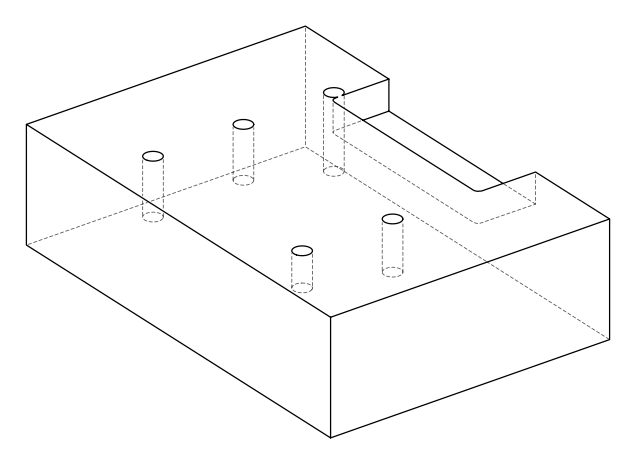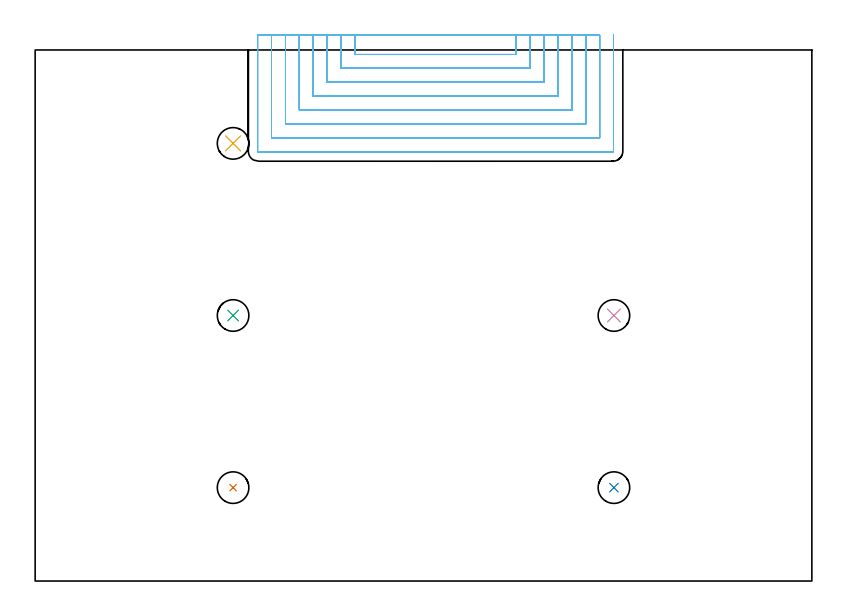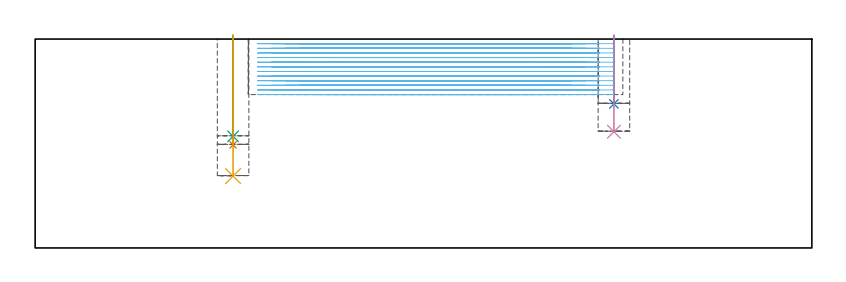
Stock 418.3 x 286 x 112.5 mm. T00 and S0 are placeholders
(PLAN: 6 operations, 1 tool changes, 90 min)
(1 INDEXABLE_INSERT_DRILL_BLIND_HOLE_FROM_SOLID | STEP1POCKET | NXT0302_005 | 0.24 min | 12868 mm3)
(2 INDEXABLE_INSERT_DRILL_BLIND_HOLE_FROM_SOLID_1 | STEP1POCKET_1 | NXT0302_005 | 0.15 min | 7860 mm3)
(3 INDEXABLE_INSERT_DRILL_BLIND_HOLE_FROM_SOLID_2 | STEP1POCKET_2 | NXT0302_005 | 0.22 min | 11826 mm3)
(4 INDEXABLE_INSERT_DRILL_BLIND_HOLE_FROM_SOLID_3 | STEP1POCKET_3 | NXT0302_005 | 0.21 min | 11258 mm3)
(5 INDEXABLE_INSERT_DRILL_BLIND_HOLE_FROM_SOLID_4 | STEP1POCKET_4 | NXT0302_005 | 0.3 min | 16672 mm3)
(6 MILL_SLOT | SLOT_PARTIAL_RECTANGULAR | NXT0201_013 | Follow Part, ap 2.5, ae 75% | 88.87 min | 360881 mm3)
(TOOL NXT0302_005 | Index. Insert Drill 17mm [880-D1700L20-05] | D17 PA176 FL85 Z2)
(TOOL NXT0201_013 | ENDMILL 10mm | D10 FL30 Z4)
(OP 1 INDEXABLE_INSERT_DRILL_BLIND_HOLE_FROM_SOLID)
G17 G21 G94 G90
T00 M6
G54
G17 G0 G90 X106.6 Y50.3 S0 M3
G43 Z122.5 H1
G94 G81 G98 Z55.5 F250. R114.5
G80
M5
M2
(OP 2 INDEXABLE_INSERT_DRILL_BLIND_HOLE_FROM_SOLID_1)
G17 G21 G94 G90
T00 M6
G54
G17 G0 G90 X311.7 Y50.3 S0 M3
G43 Z122.5 H1
G94 G81 G98 Z77.6 F250. R114.5
G80
M5
M2
(OP 3 INDEXABLE_INSERT_DRILL_BLIND_HOLE_FROM_SOLID_2)
G17 G21 G94 G90
T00 M6
G54
G17 G0 G90 X106.6 Y143. S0 M3
G43 Z122.5 H1
G94 G81 G98 Z60.1 F250. R114.5
G80
M5
M2
(OP 4 INDEXABLE_INSERT_DRILL_BLIND_HOLE_FROM_SOLID_3)
G17 G21 G94 G90
T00 M6
G54
G17 G0 G90 X311.7 Y143. S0 M3
G43 Z122.5 H1
G94 G81 G98 Z62.6 F250. R114.5
G80
M5
M2
(OP 5 INDEXABLE_INSERT_DRILL_BLIND_HOLE_FROM_SOLID_4)
G17 G21 G94 G90
T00 M6
G54
G17 G0 G90 X106.6 Y235.7 S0 M3
G43 Z122.5 H1
G94 G81 G98 Z38.7 F250. R114.5
G80
M5
M2
(OP 6 MILL_SLOT)
G17 G21 G94 G90
T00 M6
G54
G17 G0 G90 X172.3 Y294. S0 M3
G43 Z122.5 H0
Z110.008
G94 G1 Y291. F250.
Y283.6 F500.
X259.
Y291.
Y294. F250.
X164.8
Y291.
Y276.1 F500.
X266.5
Y291.
Y294. F250.
X157.3
Y291.
Y268.6 F500.
X274.
Y291.
Y294. F250.
X149.8
Y291.
Y261.1 F500.
X281.5
Y291.
Y294. F250.
X142.3
Y291.
Y253.6 F500.
X289.
Y291.
Y294. F250.
X134.8
Y291.
Y246.1 F500.
X296.5
Y291.
Y294. F250.
X127.3
Y291.
Y238.6 F500.
X304.
Y291.
Y294. F250.
X119.8
Y291.
Y231.5 F500.
G3 X120.2 Y231.1 R0.4
G1 X311.1
G3 X311.5 Y231.5 R0.4
G1 Y291.
Y294. F250.
G0 X172.3 Z107.517
G1 Y291.
Y283.6 F500.
X259.
Y291.
Y294. F250.
X164.8
Y291.
Y276.1 F500.
X266.5
Y291.
Y294. F250.
X157.3
Y291.
Y268.6 F500.
X274.
Y291.
Y294. F250.
X149.8
Y291.
Y261.1 F500.
X281.5
Y291.
Y294. F250.
X142.3
Y291.
Y253.6 F500.
X289.
Y291.
Y294. F250.
X134.8
Y291.
Y246.1 F500.
X296.5
Y291.
Y294. F250.
X127.3
Y291.
Y238.6 F500.
X304.
Y291.
Y294. F250.
X119.8
Y291.
Y231.5 F500.
G3 X120.2 Y231.1 R0.4
G1 X311.1
G3 X311.5 Y231.5 R0.4
G1 Y291.
Y294. F250.
G0 X172.3 Z105.025
G1 Y291.
Y283.6 F500.
X259.
Y291.
Y294. F250.
X164.8
Y291.
Y276.1 F500.
X266.5
Y291.
Y294. F250.
X157.3
Y291.
Y268.6 F500.
X274.
Y291.
Y294. F250.
X149.8
Y291.
Y261.1 F500.
X281.5
Y291.
Y294. F250.
X142.3
Y291.
Y253.6 F500.
X289.
Y291.
Y294. F250.
X134.8
Y291.
Y246.1 F500.
X296.5
Y291.
Y294. F250.
X127.3
Y291.
Y238.6 F500.
X304.
Y291.
Y294. F250.
X119.8
Y291.
Y231.5 F500.
G3 X120.2 Y231.1 R0.4
G1 X311.1
G3 X311.5 Y231.5 R0.4
G1 Y291.
Y294. F250.
G0 X172.3 Z102.533
G1 Y291.
Y283.6 F500.
X259.
Y291.
Y294. F250.
X164.8
Y291.
Y276.1 F500.
X266.5
Y291.
Y294. F250.
X157.3
Y291.
Y268.6 F500.
X274.
Y291.
Y294. F250.
X149.8
Y291.
Y261.1 F500.
X281.5
Y291.
Y294. F250.
X142.3
Y291.
Y253.6 F500.
X289.
Y291.
Y294. F250.
X134.8
Y291.
Y246.1 F500.
X296.5
Y291.
Y294. F250.
X127.3
Y291.
Y238.6 F500.
X304.
Y291.
Y294. F250.
X119.8
Y291.
Y231.5 F500.
G3 X120.2 Y231.1 R0.4
G1 X311.1
G3 X311.5 Y231.5 R0.4
G1 Y291.
Y294. F250.
G0 X172.3 Z100.042
G1 Y291.
Y283.6 F500.
X259.
Y291.
Y294. F250.
X164.8
Y291.
Y276.1 F500.
X266.5
Y291.
Y294. F250.
X157.3
Y291.
Y268.6 F500.
X274.
Y291.
Y294. F250.
X149.8
Y291.
Y261.1 F500.
X281.5
Y291.
Y294. F250.
X142.3
Y291.
Y253.6 F500.
X289.
Y291.
Y294. F250.
X134.8
Y291.
Y246.1 F500.
X296.5
Y291.
Y294. F250.
X127.3
Y291.
Y238.6 F500.
X304.
Y291.
Y294. F250.
X119.8
Y291.
Y231.5 F500.
G3 X120.2 Y231.1 R0.4
G1 X311.1
G3 X311.5 Y231.5 R0.4
G1 Y291.
Y294. F250.
G0 X172.3 Z97.55
G1 Y291.
Y283.6 F500.
X259.
Y291.
Y294. F250.
X164.8
Y291.
Y276.1 F500.
X266.5
Y291.
Y294. F250.
X157.3
Y291.
Y268.6 F500.
X274.
Y291.
Y294. F250.
X149.8
Y291.
Y261.1 F500.
X281.5
Y291.
Y294. F250.
X142.3
Y291.
Y253.6 F500.
X289.
Y291.
Y294. F250.
X134.8
Y291.
Y246.1 F500.
X296.5
Y291.
Y294. F250.
X127.3
Y291.
Y238.6 F500.
X304.
Y291.
Y294. F250.
X119.8
Y291.
Y231.5 F500.
G3 X120.2 Y231.1 R0.4
G1 X311.1
G3 X311.5 Y231.5 R0.4
G1 Y291.
Y294. F250.
G0 X172.3 Z95.058
G1 Y291.
Y283.6 F500.
X259.
Y291.
Y294. F250.
X164.8
Y291.
Y276.1 F500.
X266.5
Y291.
Y294. F250.
X157.3
Y291.
Y268.6 F500.
X274.
Y291.
Y294. F250.
X149.8
Y291.
Y261.1 F500.
X281.5
Y291.
Y294. F250.
X142.3
Y291.
Y253.6 F500.
X289.
Y291.
Y294. F250.
X134.8
Y291.
Y246.1 F500.
X296.5
Y291.
Y294. F250.
X127.3
Y291.
Y238.6 F500.
X304.
Y291.
Y294. F250.
X119.8
Y291.
Y231.5 F500.
G3 X120.2 Y231.1 R0.4
G1 X311.1
G3 X311.5 Y231.5 R0.4
G1 Y291.
Y294. F250.
G0 X172.3 Z92.567
G1 Y291.
Y283.6 F500.
X259.
Y291.
Y294. F250.
X164.8
Y291.
Y276.1 F500.
X266.5
Y291.
Y294. F250.
X157.3
Y291.
Y268.6 F500.
X274.
Y291.
Y294. F250.
X149.8
Y291.
Y261.1 F500.
X281.5
Y291.
Y294. F250.
X142.3
Y291.
Y253.6 F500.
X289.
Y291.
Y294. F250.
X134.8
Y291.
Y246.1 F500.
X296.5
Y291.
Y294. F250.
X127.3
Y291.
Y238.6 F500.
X304.
Y291.
Y294. F250.
X119.8
Y291.
Y231.5 F500.
G3 X120.2 Y231.1 R0.4
G1 X311.1
G3 X311.5 Y231.5 R0.4
G1 Y291.
Y294. F250.
G0 X172.3 Z90.075
G1 Y291.
Y283.6 F500.
X259.
Y291.
Y294. F250.
X164.8
Y291.
Y276.1 F500.
X266.5
Y291.
Y294. F250.
X157.3
Y291.
Y268.6 F500.
X274.
Y291.
Y294. F250.
X149.8
Y291.
Y261.1 F500.
X281.5
Y291.
Y294. F250.
X142.3
Y291.
Y253.6 F500.
X289.
Y291.
Y294. F250.
X134.8
Y291.
Y246.1 F500.
X296.5
Y291.
Y294. F250.
X127.3
Y291.
Y238.6 F500.
X304.
Y291.
Y294. F250.
X119.8
Y291.
Y231.5 F500.
G3 X120.2 Y231.1 R0.4
G1 X311.1
G3 X311.5 Y231.5 R0.4
G1 Y291.
Y294. F250.
G0 X172.3 Z87.583
G1 Y291.
Y283.6 F500.
X259.
Y291.
Y294. F250.
X164.8
Y291.
Y276.1 F500.
X266.5
Y291.
Y294. F250.
X157.3
Y291.
Y268.6 F500.
X274.
Y291.
Y294. F250.
X149.8
Y291.
Y261.1 F500.
X281.5
Y291.
Y294. F250.
X142.3
Y291.
Y253.6 F500.
X289.
Y291.
Y294. F250.
X134.8
Y291.
Y246.1 F500.
X296.5
Y291.
Y294. F250.
X127.3
Y291.
Y238.6 F500.
X304.
Y291.
Y294. F250.
X119.8
Y291.
Y231.5 F500.
G3 X120.2 Y231.1 R0.4
G1 X311.1
G3 X311.5 Y231.5 R0.4
G1 Y291.
Y294. F250.
G0 X172.3 Z85.092
G1 Y291.
Y283.6 F500.
X259.
Y291.
Y294. F250.
X164.8
Y291.
Y276.1 F500.
X266.5
Y291.
Y294. F250.
X157.3
Y291.
Y268.6 F500.
X274.
Y291.
Y294. F250.
X149.8
Y291.
Y261.1 F500.
X281.5
Y291.
Y294. F250.
X142.3
Y291.
Y253.6 F500.
X289.
Y291.
Y294. F250.
X134.8
Y291.
Y246.1 F500.
X296.5
Y291.
Y294. F250.
X127.3
Y291.
Y238.6 F500.
X304.
Y291.
Y294. F250.
X119.8
Y291.
Y231.5 F500.
G3 X120.2 Y231.1 R0.4
G1 X311.1
G3 X311.5 Y231.5 R0.4
G1 Y291.
Y294. F250.
G0 X172.3 Z82.6
G1 Y291.
Y283.6 F500.
X259.
Y291.
Y294. F250.
X164.8
Y291.
Y276.1 F500.
X266.5
Y291.
Y294. F250.
X157.3
Y291.
Y268.6 F500.
X274.
Y291.
Y294. F250.
X149.8
Y291.
Y261.1 F500.
X281.5
Y291.
Y294. F250.
X142.3
Y291.
Y253.6 F500.
X289.
Y291.
Y294. F250.
X134.8
Y291.
Y246.1 F500.
X296.5
Y291.
Y294. F250.
X127.3
Y291.
Y238.6 F500.
X304.
Y291.
Y294. F250.
X119.8
Y291.
Y231.5 F500.
G3 X120.2 Y231.1 R0.4
G1 X311.1
G3 X311.5 Y231.5 R0.4
G1 Y291.
Y294. F250.
G0 Z122.5
M5
M2
